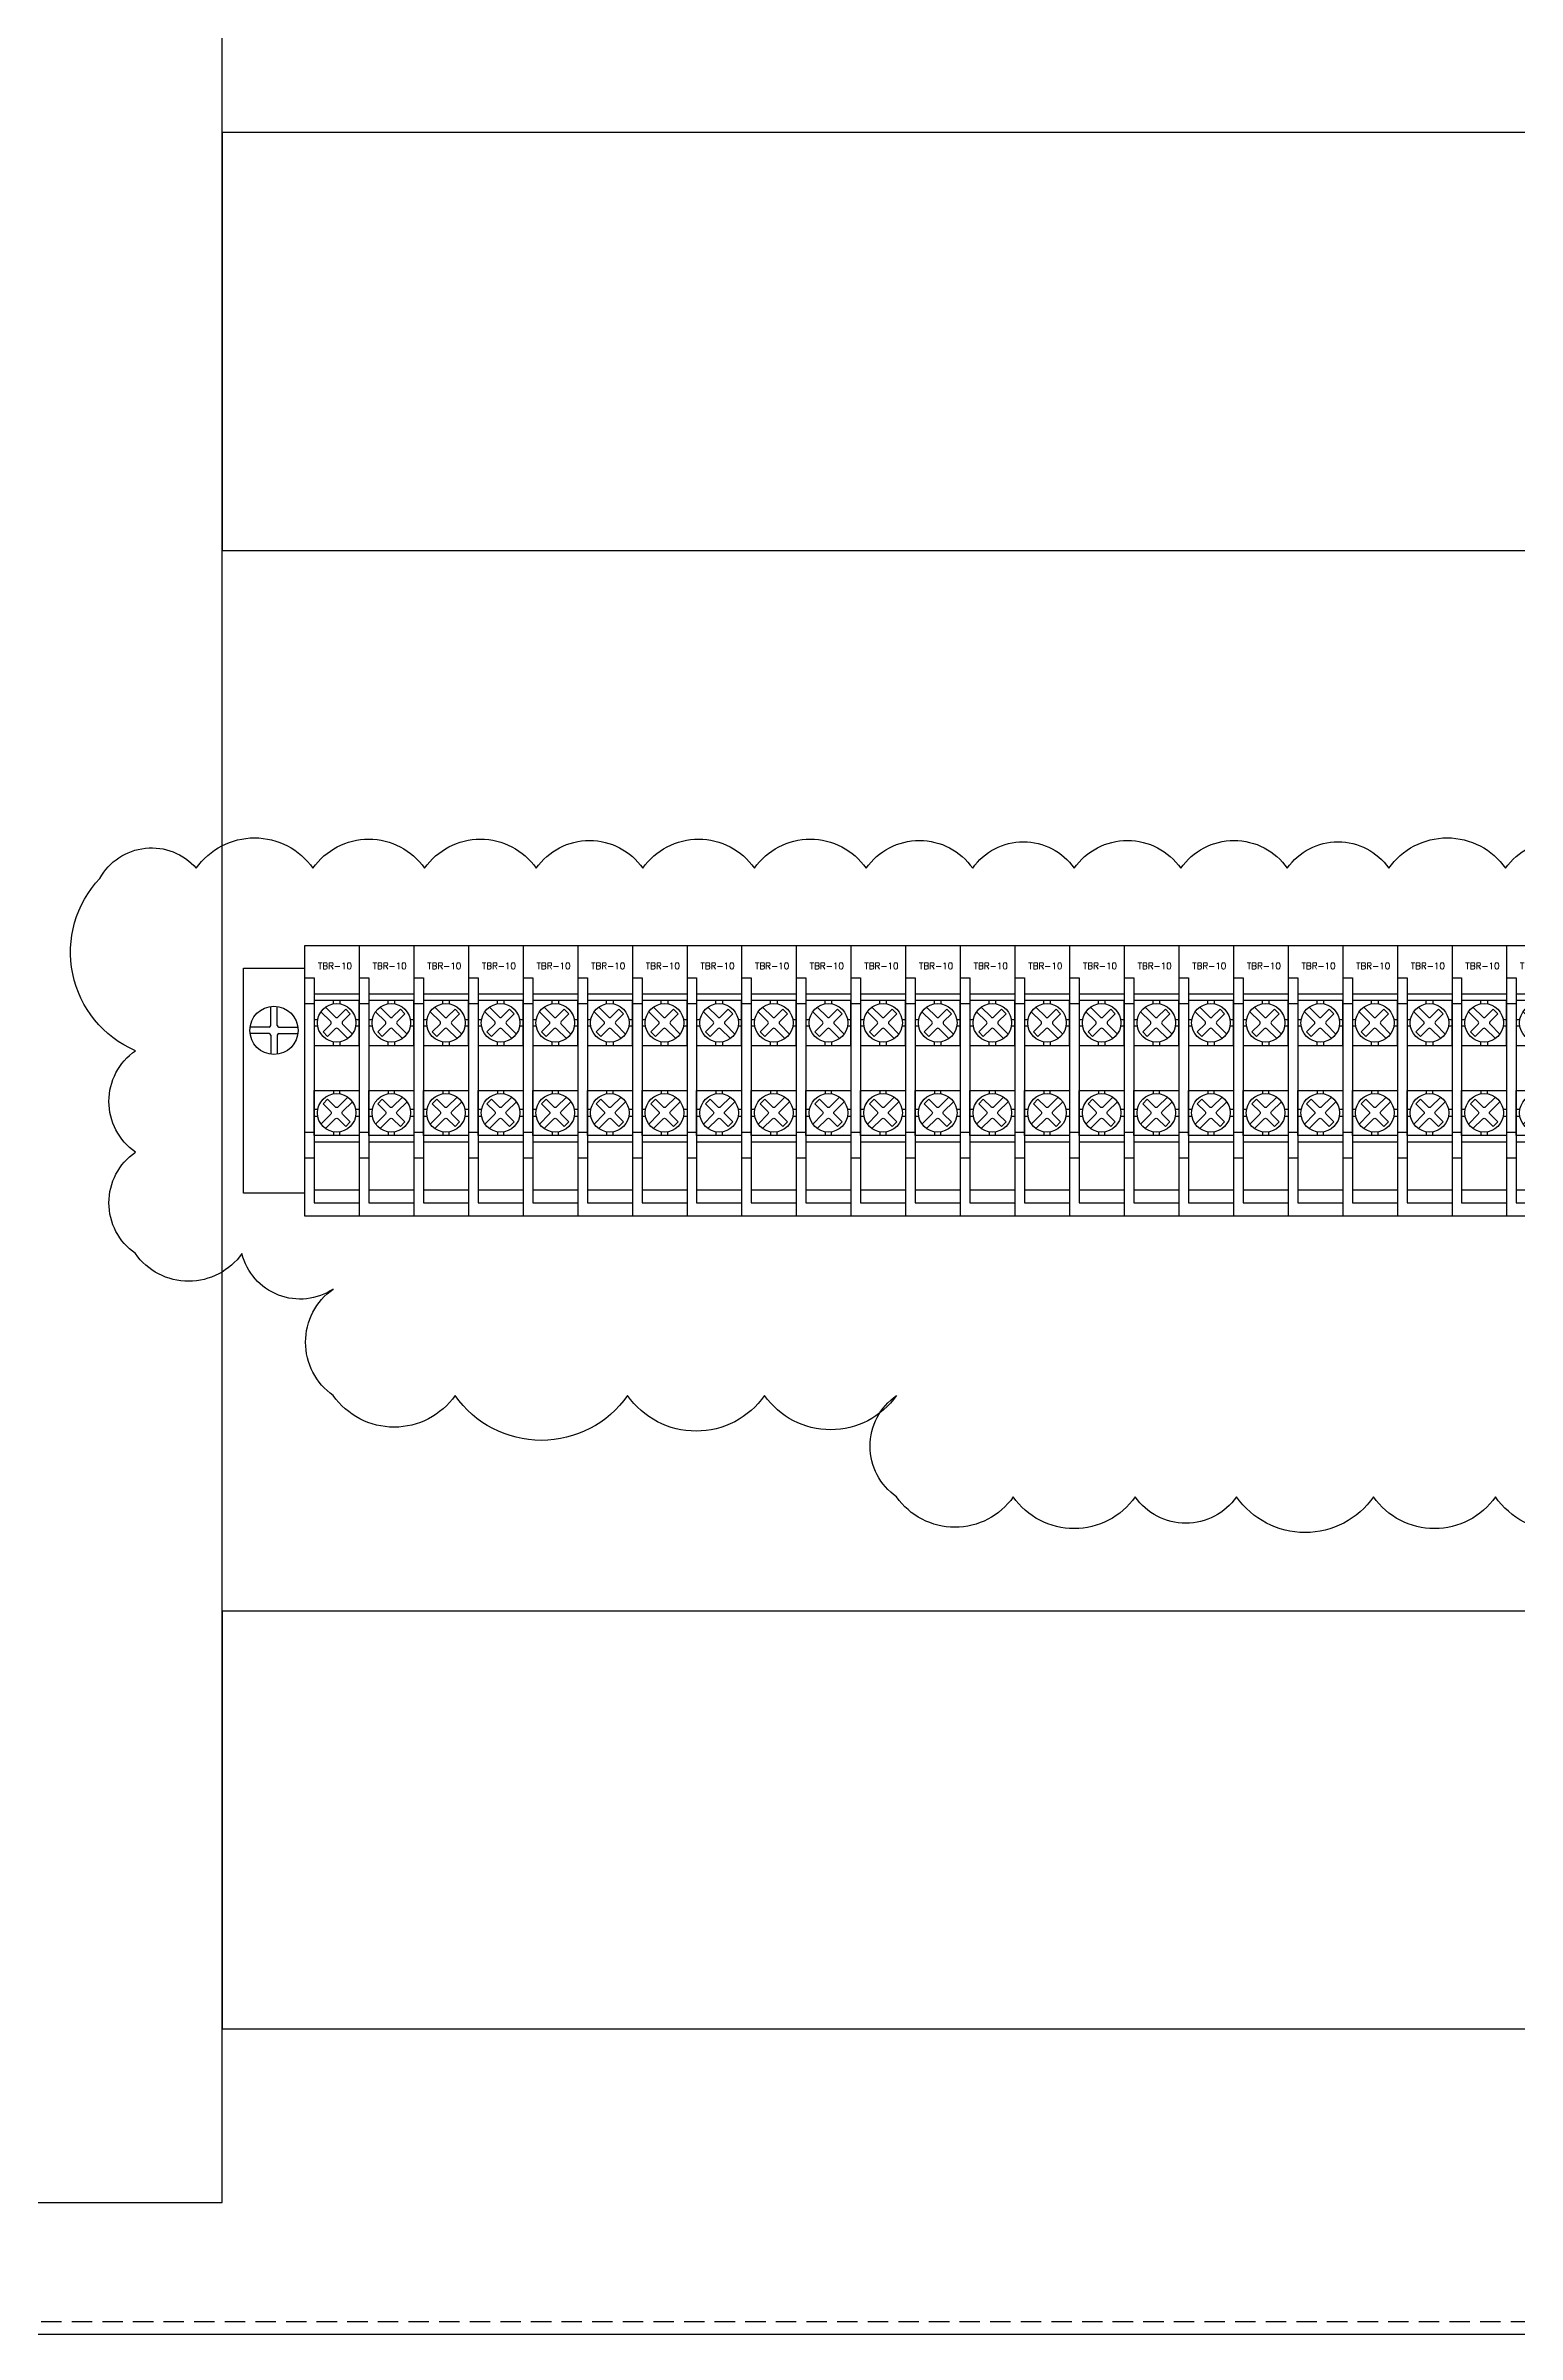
# Model space of a CAD drawing. Header units: millimetres. Extents: x 21506 to 58194, y 6783 to 13041.
# Drawn here: x 23652.7 to 23881.6, y 7359 to 7715 of the extents above; entities that cross this region are included whole.
import ezdxf

# ---------------------------------------------------------------- set-up
doc = ezdxf.new("R2010")
doc.units = ezdxf.units.MM
doc.linetypes.add('HIDDEN', pattern=[9.525, 6.35, -3.175])
doc.styles.add('文字-水平', font='txt.shx', dxfattribs={"bigfont": 'ccad.shx'})

# ---------------------------------------------------------------- blocks, each defined once
blk = doc.blocks.new('MLIBTB4A')
for p, q in [((8.5, 21), (0, 21)), ((0, 21), (0, -21)), ((8.5, 21), (8.5, -21)), ((0, 16), (1.5, 16)), ((1.5, 16), (1.5, -19)), ((0, 12), (1.5, 12)), ((1.5, 13.5), (8.5, 13.5)), ((0, -8), (1.5, -8)), ((1.5, -9.5), (8.5, -9.5)), ((0, -12), (1.5, -12)), ((1.5, -17), (8.5, -17)), ((0, -21), (8.5, -21)), ((1.5, -19), (8.5, -19)), ((8.5, -19), (8.5, -21))]:
    blk.add_line(p, q)
for points in [[(1.5, 5.5), (8.5, 5.5), (8.5, 12.5), (1.5, 12.5)], [(1.5, -1.5), (8.5, -1.5), (8.5, -8.5), (1.5, -8.5)]]:
    blk.add_lwpolyline(points, close=True)
for points in [[(6.74, 6.55), (5.21, 8.08, 0.414214), (4.79, 8.08), (3.59, 6.88), (2.88, 7.59), (4.08, 8.79, 0.414214), (4.08, 9.21), (2.55, 10.74)], [(3.26, 11.45), (4.79, 9.92, 0.414214), (5.21, 9.92), (6.41, 11.12), (7.12, 10.41), (5.92, 9.21, 0.414214), (5.92, 8.79), (7.45, 7.26)], [(6.74, -2.55), (5.21, -4.08, -0.414214), (4.79, -4.08), (3.59, -2.88), (2.88, -3.59), (4.08, -4.79, -0.414214), (4.08, -5.21), (2.55, -6.74)], [(3.26, -7.45), (4.79, -5.92, -0.414214), (5.21, -5.92), (6.41, -7.12), (7.12, -6.41), (5.92, -5.21, -0.414214), (5.92, -4.79), (7.45, -3.26)]]:
    blk.add_lwpolyline(points, format="xyb")
for points in [[(4.5, 11.96), (4.5, 12.5)], [(5.5, 12.5), (5.5, 11.96)], [(1.5, 9.5), (2.04, 9.5)], [(2.04, 8.5), (1.5, 8.5)], [(7.96, 9.5), (8.5, 9.5)], [(8.5, 8.5), (7.96, 8.5)], [(4.5, 5.5), (4.5, 6.04)], [(5.5, 6.04), (5.5, 5.5)], [(4.5, -1.5), (4.5, -2.04)], [(5.5, -2.04), (5.5, -1.5)], [(2.04, -4.5), (1.5, -4.5)], [(1.5, -5.5), (2.04, -5.5)], [(8.5, -4.5), (7.96, -4.5)], [(7.96, -5.5), (8.5, -5.5)], [(4.5, -7.96), (4.5, -8.5)], [(5.5, -8.5), (5.5, -7.96)]]:
    blk.add_lwpolyline(points)
for centre in [(5, 9), (5, -5)]:
    blk.add_circle(centre, 3)
at = {"style": '文字-水平'}
blk.add_text('TBR-10', height=1, dxfattribs=at).set_placement((2.08, 17.36))
blk = doc.blocks.new('MLIBTB1C')
at = {"color": 1}
for p, q in [((4.25, 8.59), (4.25, 11.55)), ((4.25, 8.59), (4.25, 11.55)), ((5.25, 8.59), (5.25, 11.55)), ((5.25, 8.59), (5.25, 11.55)), ((4, 8.34), (1.03, 8.34)), ((4, 8.34), (1.03, 8.34)), ((4, 7.34), (1.03, 7.34)), ((4, 7.34), (1.03, 7.34)), ((5.5, 8.34), (8.47, 8.34)), ((5.5, 8.34), (8.47, 8.34)), ((5.5, 7.34), (8.47, 7.34)), ((5.5, 7.34), (8.47, 7.34)), ((4.25, 7.09), (4.25, 4.12)), ((4.25, 7.09), (4.25, 4.12)), ((5.25, 7.09), (5.25, 4.12)), ((5.25, 7.09), (5.25, 4.12))]:
    blk.add_line(p, q, dxfattribs=at)
blk.add_lwpolyline([(9.5, 17.5), (9.5, -17.5), (0, -17.5), (0, 17.5)], close=True, dxfattribs=at)
blk.add_lwpolyline([(9.5, 17.5), (9.5, -17.5), (0, -17.5), (0, 17.5)], close=True, dxfattribs=at)
blk.add_circle((4.75, 7.84), 3.75, dxfattribs=at)
blk.add_circle((4.75, 7.84), 3.75, dxfattribs=at)
for centre, start, end in [((4, 8.59), 270, 0), ((4, 8.59), 270, 0), ((4, 7.09), 0, 90), ((4, 7.09), 0, 90), ((5.5, 8.59), 180, 270), ((5.5, 8.59), 180, 270), ((5.5, 7.09), 90, 180), ((5.5, 7.09), 90, 180)]:
    blk.add_arc(centre, 0.25, start, end, dxfattribs=at)

msp = doc.modelspace()

# ---------------------------------------------------------------- linework, layer by layer
msp.add_lwpolyline([(23597.631, 7359.006), (24397.631, 7359.006), (24397.631, 8559.006), (23597.631, 8559.006)], close=True)
at = {"color": 5, "linetype": 'HIDDEN', "ltscale": 0.5}
msp.add_lwpolyline([(23599.592, 7360.966), (24395.671, 7360.966), (24395.671, 8557.045), (23599.592, 8557.045)], close=True, dxfattribs=at)
at = {"color": 4}
for points in [[(23615.131, 8549.327), (23615.131, 7379.486), (23680.131, 7379.486), (23680.131, 8549.327)], [(23680.131, 7636.506), (24315.131, 7636.506), (24315.131, 7701.506), (23680.131, 7701.506)], [(23680.131, 7406.506), (24315.131, 7406.506), (24315.131, 7471.506), (23680.131, 7471.506)]]:
    msp.add_lwpolyline(points, close=True, dxfattribs=at)
at = {"color": 1}
msp.add_lwpolyline([(23898.727, 7489.268, -0.5205671), (23878.202, 7489.268, -0.5205671), (23859.256, 7489.268, -0.5205671), (23837.942, 7489.268, -0.5205671), (23822.154, 7489.268, -0.5205671), (23803.208, 7489.268, -0.5205671), (23785.052, 7489.268, -0.5205671), (23785.052, 7505.042, -0.5205671), (23764.527, 7505.042, -0.5205671), (23743.213, 7505.042, -0.5205671), (23716.374, 7505.042, -0.5205671), (23697.428, 7505.042, -0.5205671), (23697.428, 7521.604, -0.5205671), (23683.218, 7527.125, -0.5205671), (23666.641, 7527.125, -0.5205671), (23666.641, 7542.898, -0.5205671), (23666.641, 7558.672, -0.5205671), (23661.115, 7585.487, -0.5205671), (23676.114, 7587.064, -0.5205671), (23694.27, 7587.064, -0.5205671), (23711.637, 7587.064, -0.5205671), (23729.004, 7587.064, -0.5205671), (23745.582, 7587.064, -0.5205671), (23762.949, 7587.064, -0.5205671), (23780.316, 7587.064, -0.5205671), (23796.893, 7587.064, -0.5205671), (23812.681, 7587.064, -0.5205671), (23829.259, 7587.064, -0.5205671), (23845.836, 7587.064, -0.5205671), (23861.625, 7587.064, -0.5205671), (23879.781, 7587.064, -0.5205671), (23896.358, 7587.064, -0.5205671)], format="xyb", dxfattribs=at)

# ---------------------------------------------------------------- block references
for name, p in [('MLIBTB4A', (23692.956, 7554.006)), ('MLIBTB4A', (23701.456, 7554.006)), ('MLIBTB4A', (23709.956, 7554.006)), ('MLIBTB4A', (23718.456, 7554.006)), ('MLIBTB4A', (23726.956, 7554.006)), ('MLIBTB4A', (23735.456, 7554.006)), ('MLIBTB4A', (23743.956, 7554.006)), ('MLIBTB4A', (23752.456, 7554.006)), ('MLIBTB4A', (23760.956, 7554.006)), ('MLIBTB4A', (23769.456, 7554.006)), ('MLIBTB4A', (23777.956, 7554.006)), ('MLIBTB4A', (23786.456, 7554.006)), ('MLIBTB4A', (23794.956, 7554.006)), ('MLIBTB4A', (23803.456, 7554.006)), ('MLIBTB4A', (23811.956, 7554.006)), ('MLIBTB4A', (23820.456, 7554.006)), ('MLIBTB4A', (23828.956, 7554.006)), ('MLIBTB4A', (23837.456, 7554.006)), ('MLIBTB4A', (23845.956, 7554.006)), ('MLIBTB4A', (23854.456, 7554.006)), ('MLIBTB4A', (23862.956, 7554.006)), ('MLIBTB4A', (23871.456, 7554.006)), ('MLIBTB4A', (23879.956, 7554.006)), ('MLIBTB1C', (23683.456, 7554.001))]:
    msp.add_blockref(name, p)

doc.saveas('drawing.dxf')
